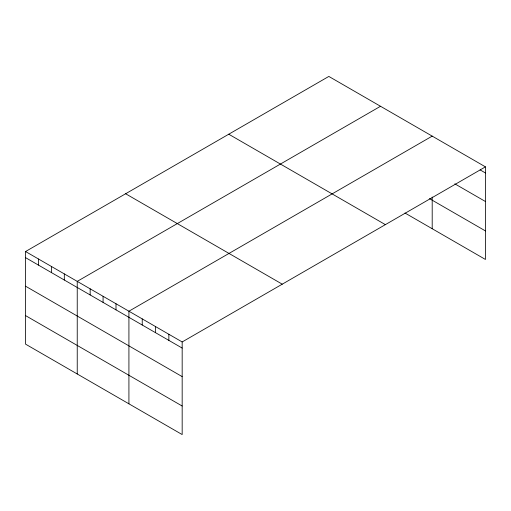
<?xml version="1.0" encoding="UTF-8"?>
<svg xmlns="http://www.w3.org/2000/svg" width="511" height="511" viewBox="0 0 511 511"><rect width="100%" height="100%" fill="white"/><g stroke="black" fill="none" stroke-linecap="round" stroke-linejoin="round"><path stroke-width="0.77" d="M485.45 166.861L328.829 76.433L25.55 251.533L25.55 344.139L182.172 434.567L182.172 341.955L485.45 166.861L485.45 259.467L404.993 213.017M380.516 106.275L77.238 281.369L77.238 373.982M432.197 136.118L128.919 311.212L128.919 403.818M480.123 169.901L485.45 172.98M454.828 183.839L485.45 201.519M429.476 198.613L485.45 230.927M228.749 134.214L385.371 224.642M125.629 193.752L282.251 284.173M25.55 251.533L182.172 341.955M25.55 257.646L182.172 348.074M25.55 286.192L182.172 376.613M25.55 315.6L182.172 406.021M432.197 197.003L432.197 228.724M168.86 334.271L168.86 340.39M155.548 326.586L155.548 332.699M142.237 318.896L142.237 325.015M115.997 303.751L115.997 309.87M103.075 296.291L103.075 302.41M90.16 288.83L90.16 294.949M64.316 273.909L64.316 280.028M51.394 266.448L51.394 272.567M38.472 258.994L38.472 265.107"/></g></svg>
